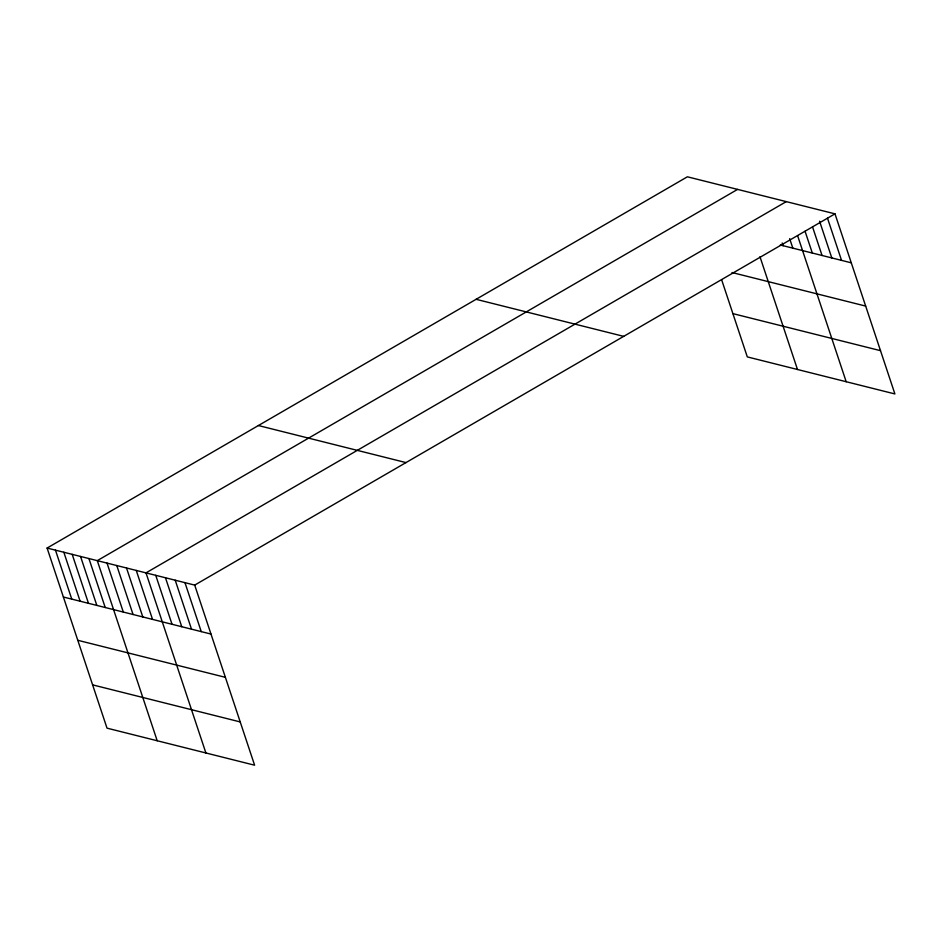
<?xml version="1.0" encoding="UTF-8"?>
<svg xmlns="http://www.w3.org/2000/svg" width="942" height="942" viewBox="0 0 942 942"><rect width="100%" height="100%" fill="white"/><g stroke="black" fill="none" stroke-linecap="round" stroke-linejoin="round"><path stroke-width="1.41" d="M47.1 548.056L194.7 585.1L254.611 765.198L107.011 728.154L47.1 548.056L687.389 176.802L834.989 213.846L894.9 393.944L747.3 356.9L721.666 279.845M737.574 189.401L97.285 560.643L157.196 740.742M786.276 201.623L145.998 572.877L205.898 752.976M194.7 585.1L834.989 213.846M780.306 245.002L851.274 262.818M732.016 272.532L865.674 306.091M732.9 313.627L880.499 350.671M476.099 299.309L623.698 336.365M258.391 425.537L405.99 462.593M63.385 597.016L210.984 634.06M77.786 640.289L225.385 677.333M92.61 684.869L240.21 721.925M827.512 218.203L841.536 260.369M819.575 221.205L831.798 257.92M812.546 226.916L822.048 255.482M805.069 231.273L812.31 253.033M797.591 235.63L846.187 381.722M789.655 238.62L792.823 248.146M782.178 242.977L783.085 245.697M759.97 256.719L797.485 369.5M184.962 582.651L201.247 631.611M175.212 580.213L191.509 629.174M165.474 577.764L181.759 626.724M155.736 575.315L172.021 624.275M136.249 570.428L152.533 619.389M126.511 567.979L142.795 616.939M116.773 565.541L133.058 614.502M107.023 563.092L123.308 612.053M88.925 558.547L105.21 607.508M80.553 556.451L96.838 605.412M72.193 554.343L88.477 603.316M63.832 552.247L80.117 601.208M55.46 550.152L71.757 599.112"/></g></svg>
